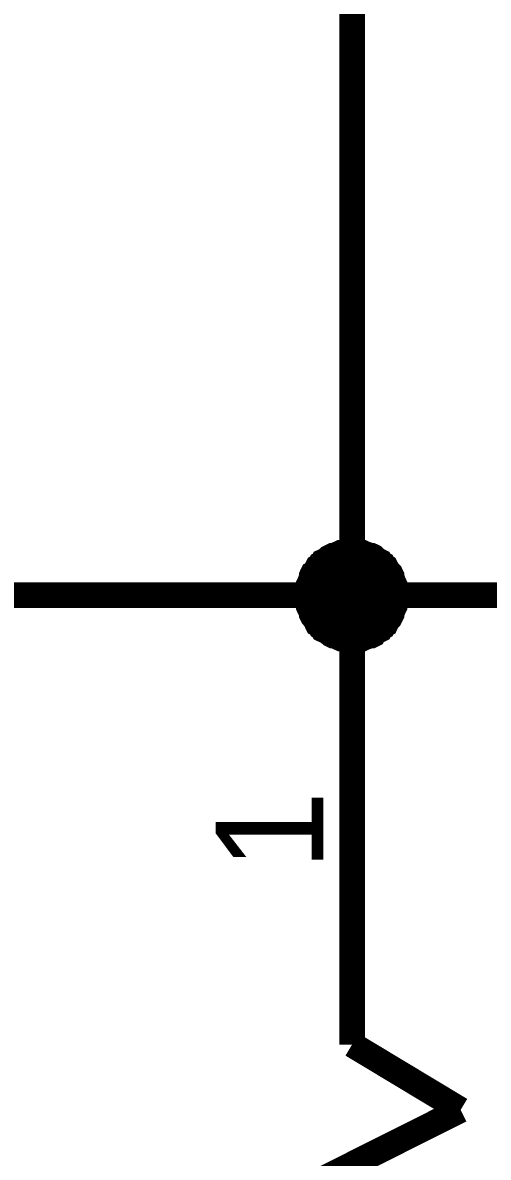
# Model space of a CAD drawing. Header units: millimetres. Extents: x 0 to 800, y 0 to 567.
# Drawn here: x 156.69 to 162.12, y 322.78 to 336.02 of the extents above; entities that cross this region are included whole.
import ezdxf

# ---------------------------------------------------------------- set-up
doc = ezdxf.new("R2010")
doc.units = ezdxf.units.MM
doc.layers.add('Sheet', color=255, linetype='Continuous')

msp = doc.modelspace()

# ---------------------------------------------------------------- linework, layer by layer
at = {"layer": 'Sheet'}
for points, const_width in [([(160.535, 336.25), (160.535, 329.34)], 0.3), ([(160.02, 329.34), (160.02, 329.363), (160.02, 329.396), (160.031, 329.419), (160.031, 329.441), (160.031, 329.463), (160.042, 329.486), (160.054, 329.519), (160.065, 329.542), (160.065, 329.564), (160.076, 329.587), (160.098, 329.598), (160.11, 329.62), (160.121, 329.643), (160.132, 329.665), (160.154, 329.676), (160.166, 329.699), (160.188, 329.71), (160.199, 329.732), (160.222, 329.743), (160.244, 329.755), (160.266, 329.777), (160.289, 329.788), (160.311, 329.799), (160.334, 329.799), (160.356, 329.811), (160.378, 329.822), (160.401, 329.833), (160.434, 329.833), (160.457, 329.833), (160.479, 329.844), (160.513, 329.844), (160.535, 329.844)], 0.3), ([(160.02, 329.34), (160.02, 329.363), (160.02, 329.396), (160.031, 329.419), (160.031, 329.441), (160.031, 329.463), (160.042, 329.486), (160.054, 329.519), (160.065, 329.542), (160.065, 329.564), (160.076, 329.587), (160.098, 329.598), (160.11, 329.62), (160.121, 329.643), (160.132, 329.665), (160.154, 329.676), (160.166, 329.699), (160.188, 329.71), (160.199, 329.732), (160.222, 329.743), (160.244, 329.755), (160.266, 329.777), (160.289, 329.788), (160.311, 329.799), (160.334, 329.799), (160.356, 329.811), (160.378, 329.822), (160.401, 329.833), (160.434, 329.833), (160.457, 329.833), (160.479, 329.844), (160.513, 329.844), (160.535, 329.844)], 0.3), ([(160.02, 329.34), (160.02, 329.363), (160.02, 329.396), (160.031, 329.419), (160.031, 329.441), (160.031, 329.463), (160.042, 329.486), (160.054, 329.519), (160.065, 329.542), (160.076, 329.564), (160.087, 329.587), (160.098, 329.598), (160.11, 329.62), (160.121, 329.643), (160.143, 329.665), (160.154, 329.676), (160.177, 329.699), (160.188, 329.71), (160.21, 329.732), (160.233, 329.743), (160.244, 329.755), (160.266, 329.777), (160.289, 329.788), (160.311, 329.799), (160.334, 329.799), (160.356, 329.811), (160.378, 329.822), (160.412, 329.833), (160.434, 329.833), (160.457, 329.833), (160.479, 329.844), (160.513, 329.844), (160.535, 329.844)], 0.3), ([(160.02, 329.34), (160.02, 329.363), (160.02, 329.396), (160.031, 329.419), (160.031, 329.441), (160.031, 329.463), (160.042, 329.486), (160.054, 329.519), (160.065, 329.542), (160.076, 329.564), (160.087, 329.587), (160.098, 329.598), (160.11, 329.62), (160.121, 329.643), (160.143, 329.665), (160.154, 329.676), (160.177, 329.699), (160.188, 329.71), (160.21, 329.732), (160.233, 329.743), (160.244, 329.755), (160.266, 329.777), (160.289, 329.788), (160.311, 329.799), (160.334, 329.799), (160.356, 329.811), (160.378, 329.822), (160.412, 329.833), (160.434, 329.833), (160.457, 329.833), (160.479, 329.844), (160.513, 329.844), (160.535, 329.844)], 0.3), ([(160.02, 329.34), (160.02, 329.363), (160.02, 329.396), (160.031, 329.419), (160.031, 329.441), (160.031, 329.463), (160.042, 329.486), (160.054, 329.519), (160.065, 329.542), (160.065, 329.564), (160.076, 329.587), (160.098, 329.598), (160.11, 329.62), (160.121, 329.643), (160.132, 329.665), (160.154, 329.676), (160.166, 329.699), (160.188, 329.71), (160.199, 329.732), (160.222, 329.743), (160.244, 329.755), (160.266, 329.777), (160.289, 329.788), (160.311, 329.799), (160.334, 329.799), (160.356, 329.811), (160.378, 329.822), (160.401, 329.833), (160.434, 329.833), (160.457, 329.833), (160.479, 329.844), (160.513, 329.844), (160.535, 329.844)], 0.3), ([(160.02, 329.34), (160.02, 329.363), (160.02, 329.396), (160.031, 329.419), (160.031, 329.441), (160.031, 329.463), (160.042, 329.486), (160.054, 329.519), (160.065, 329.542), (160.065, 329.564), (160.076, 329.587), (160.098, 329.598), (160.11, 329.62), (160.121, 329.643), (160.132, 329.665), (160.154, 329.676), (160.166, 329.699), (160.188, 329.71), (160.199, 329.732), (160.222, 329.743), (160.244, 329.755), (160.266, 329.777), (160.289, 329.788), (160.311, 329.799), (160.334, 329.799), (160.356, 329.811), (160.378, 329.822), (160.401, 329.833), (160.434, 329.833), (160.457, 329.833), (160.479, 329.844), (160.513, 329.844), (160.535, 329.844)], 0.3), ([(160.02, 329.34), (160.02, 329.363), (160.02, 329.396), (160.031, 329.419), (160.031, 329.441), (160.031, 329.463), (160.042, 329.486), (160.054, 329.519), (160.065, 329.542), (160.076, 329.564), (160.087, 329.587), (160.098, 329.598), (160.11, 329.62), (160.121, 329.643), (160.143, 329.665), (160.154, 329.676), (160.177, 329.699), (160.188, 329.71), (160.21, 329.732), (160.233, 329.743), (160.244, 329.755), (160.266, 329.777), (160.289, 329.788), (160.311, 329.799), (160.334, 329.799), (160.356, 329.811), (160.378, 329.822), (160.412, 329.833), (160.434, 329.833), (160.457, 329.833), (160.479, 329.844), (160.513, 329.844), (160.535, 329.844)], 0.3), ([(160.02, 329.34), (160.02, 329.363), (160.02, 329.396), (160.031, 329.419), (160.031, 329.441), (160.031, 329.463), (160.042, 329.486), (160.054, 329.519), (160.065, 329.542), (160.076, 329.564), (160.087, 329.587), (160.098, 329.598), (160.11, 329.62), (160.121, 329.643), (160.143, 329.665), (160.154, 329.676), (160.177, 329.699), (160.188, 329.71), (160.21, 329.732), (160.233, 329.743), (160.244, 329.755), (160.266, 329.777), (160.289, 329.788), (160.311, 329.799), (160.334, 329.799), (160.356, 329.811), (160.378, 329.822), (160.412, 329.833), (160.434, 329.833), (160.457, 329.833), (160.479, 329.844), (160.513, 329.844), (160.535, 329.844)], 0.3), ([(160.535, 329.844), (160.535, 329.844)], 0.3), ([(160.535, 329.844), (160.558, 329.844), (160.591, 329.844), (160.614, 329.833), (160.636, 329.833), (160.658, 329.833), (160.681, 329.822), (160.714, 329.811), (160.737, 329.799), (160.759, 329.799), (160.782, 329.788), (160.793, 329.777), (160.815, 329.755), (160.838, 329.743), (160.86, 329.732), (160.871, 329.71), (160.894, 329.699), (160.905, 329.676), (160.927, 329.665), (160.938, 329.643), (160.95, 329.62), (160.972, 329.598), (160.983, 329.587), (160.994, 329.564), (160.994, 329.542), (161.006, 329.519), (161.017, 329.486), (161.028, 329.463), (161.028, 329.441), (161.028, 329.419), (161.039, 329.396), (161.039, 329.363), (161.039, 329.34)], 0.3), ([(160.535, 329.844), (160.535, 329.844)], 0.3), ([(160.535, 329.844), (160.558, 329.844), (160.591, 329.844), (160.614, 329.833), (160.636, 329.833), (160.658, 329.833), (160.681, 329.822), (160.714, 329.811), (160.737, 329.799), (160.759, 329.799), (160.782, 329.788), (160.793, 329.777), (160.815, 329.755), (160.838, 329.743), (160.86, 329.732), (160.871, 329.71), (160.894, 329.699), (160.905, 329.676), (160.927, 329.665), (160.938, 329.643), (160.95, 329.62), (160.972, 329.598), (160.983, 329.587), (160.994, 329.564), (160.994, 329.542), (161.006, 329.519), (161.017, 329.486), (161.028, 329.463), (161.028, 329.441), (161.028, 329.419), (161.039, 329.396), (161.039, 329.363), (161.039, 329.34)], 0.3), ([(160.535, 329.844), (160.535, 329.844)], 0.3), ([(160.535, 329.844), (160.558, 329.844), (160.591, 329.844), (160.614, 329.833), (160.636, 329.833), (160.658, 329.833), (160.681, 329.822), (160.714, 329.811), (160.737, 329.799), (160.759, 329.799), (160.782, 329.788), (160.793, 329.777), (160.815, 329.755), (160.838, 329.743), (160.86, 329.732), (160.871, 329.71), (160.894, 329.699), (160.905, 329.676), (160.927, 329.665), (160.938, 329.643), (160.95, 329.62), (160.972, 329.598), (160.983, 329.587), (160.994, 329.564), (160.994, 329.542), (161.006, 329.519), (161.017, 329.486), (161.028, 329.463), (161.028, 329.441), (161.028, 329.419), (161.039, 329.396), (161.039, 329.363), (161.039, 329.34)], 0.3), ([(160.535, 329.844), (160.535, 329.844)], 0.3), ([(160.535, 329.844), (160.558, 329.844), (160.591, 329.844), (160.614, 329.833), (160.636, 329.833), (160.658, 329.833), (160.681, 329.822), (160.714, 329.811), (160.737, 329.799), (160.759, 329.799), (160.782, 329.788), (160.793, 329.777), (160.815, 329.755), (160.838, 329.743), (160.86, 329.732), (160.871, 329.71), (160.894, 329.699), (160.905, 329.676), (160.927, 329.665), (160.938, 329.643), (160.95, 329.62), (160.972, 329.598), (160.983, 329.587), (160.994, 329.564), (160.994, 329.542), (161.006, 329.519), (161.017, 329.486), (161.028, 329.463), (161.028, 329.441), (161.028, 329.419), (161.039, 329.396), (161.039, 329.363), (161.039, 329.34)], 0.3), ([(160.535, 329.844), (160.535, 329.844)], 0.3), ([(160.535, 329.844), (160.558, 329.844), (160.591, 329.844), (160.614, 329.833), (160.636, 329.833), (160.658, 329.833), (160.681, 329.822), (160.714, 329.811), (160.737, 329.799), (160.759, 329.799), (160.782, 329.788), (160.793, 329.777), (160.815, 329.755), (160.838, 329.743), (160.86, 329.732), (160.871, 329.71), (160.894, 329.699), (160.905, 329.676), (160.927, 329.665), (160.938, 329.643), (160.95, 329.62), (160.972, 329.598), (160.983, 329.587), (160.994, 329.564), (160.994, 329.542), (161.006, 329.519), (161.017, 329.486), (161.028, 329.463), (161.028, 329.441), (161.028, 329.419), (161.039, 329.396), (161.039, 329.363), (161.039, 329.34)], 0.3), ([(160.535, 329.844), (160.535, 329.844)], 0.3), ([(160.535, 329.844), (160.558, 329.844), (160.591, 329.844), (160.614, 329.833), (160.636, 329.833), (160.658, 329.833), (160.681, 329.822), (160.714, 329.811), (160.737, 329.799), (160.759, 329.799), (160.782, 329.788), (160.793, 329.777), (160.815, 329.755), (160.838, 329.743), (160.86, 329.732), (160.871, 329.71), (160.894, 329.699), (160.905, 329.676), (160.927, 329.665), (160.938, 329.643), (160.95, 329.62), (160.972, 329.598), (160.983, 329.587), (160.994, 329.564), (160.994, 329.542), (161.006, 329.519), (161.017, 329.486), (161.028, 329.463), (161.028, 329.441), (161.028, 329.419), (161.039, 329.396), (161.039, 329.363), (161.039, 329.34)], 0.3), ([(160.535, 329.844), (160.535, 329.844)], 0.3), ([(160.535, 329.844), (160.558, 329.844), (160.591, 329.844), (160.614, 329.833), (160.636, 329.833), (160.658, 329.833), (160.681, 329.822), (160.714, 329.811), (160.737, 329.799), (160.759, 329.799), (160.782, 329.788), (160.793, 329.777), (160.815, 329.755), (160.838, 329.743), (160.86, 329.732), (160.871, 329.71), (160.894, 329.699), (160.905, 329.676), (160.927, 329.665), (160.938, 329.643), (160.95, 329.62), (160.972, 329.598), (160.983, 329.587), (160.994, 329.564), (160.994, 329.542), (161.006, 329.519), (161.017, 329.486), (161.028, 329.463), (161.028, 329.441), (161.028, 329.419), (161.039, 329.396), (161.039, 329.363), (161.039, 329.34)], 0.3), ([(160.535, 329.844), (160.535, 329.844)], 0.3), ([(160.535, 329.844), (160.558, 329.844), (160.591, 329.844), (160.614, 329.833), (160.636, 329.833), (160.658, 329.833), (160.681, 329.822), (160.714, 329.811), (160.737, 329.799), (160.759, 329.799), (160.782, 329.788), (160.793, 329.777), (160.815, 329.755), (160.838, 329.743), (160.86, 329.732), (160.871, 329.71), (160.894, 329.699), (160.905, 329.676), (160.927, 329.665), (160.938, 329.643), (160.95, 329.62), (160.972, 329.598), (160.983, 329.587), (160.994, 329.564), (160.994, 329.542), (161.006, 329.519), (161.017, 329.486), (161.028, 329.463), (161.028, 329.441), (161.028, 329.419), (161.039, 329.396), (161.039, 329.363), (161.039, 329.34)], 0.3), ([(160.02, 329.34), (160.02, 329.363), (160.02, 329.396), (160.031, 329.419), (160.031, 329.441), (160.031, 329.463), (160.042, 329.486), (160.054, 329.519), (160.065, 329.542), (160.065, 329.564), (160.076, 329.587), (160.098, 329.598), (160.11, 329.62), (160.121, 329.643), (160.132, 329.665), (160.154, 329.676), (160.166, 329.699), (160.188, 329.71), (160.199, 329.732), (160.222, 329.743), (160.244, 329.755), (160.266, 329.777), (160.289, 329.788), (160.311, 329.799), (160.334, 329.799), (160.356, 329.811), (160.378, 329.822), (160.401, 329.833), (160.434, 329.833), (160.457, 329.833), (160.479, 329.844), (160.513, 329.844), (160.535, 329.844)], 0.0991), ([(160.02, 329.34), (160.02, 329.363), (160.02, 329.396), (160.031, 329.419), (160.031, 329.441), (160.031, 329.463), (160.042, 329.486), (160.054, 329.519), (160.065, 329.542), (160.065, 329.564), (160.076, 329.587), (160.098, 329.598), (160.11, 329.62), (160.121, 329.643), (160.132, 329.665), (160.154, 329.676), (160.166, 329.699), (160.188, 329.71), (160.199, 329.732), (160.222, 329.743), (160.244, 329.755), (160.266, 329.777), (160.289, 329.788), (160.311, 329.799), (160.334, 329.799), (160.356, 329.811), (160.378, 329.822), (160.401, 329.833), (160.434, 329.833), (160.457, 329.833), (160.479, 329.844), (160.513, 329.844), (160.535, 329.844)], 0.0991), ([(160.02, 329.34), (160.02, 329.363), (160.02, 329.396), (160.031, 329.419), (160.031, 329.441), (160.031, 329.463), (160.042, 329.486), (160.054, 329.519), (160.065, 329.542), (160.076, 329.564), (160.087, 329.587), (160.098, 329.598), (160.11, 329.62), (160.121, 329.643), (160.143, 329.665), (160.154, 329.676), (160.177, 329.699), (160.188, 329.71), (160.21, 329.732), (160.233, 329.743), (160.244, 329.755), (160.266, 329.777), (160.289, 329.788), (160.311, 329.799), (160.334, 329.799), (160.356, 329.811), (160.378, 329.822), (160.412, 329.833), (160.434, 329.833), (160.457, 329.833), (160.479, 329.844), (160.513, 329.844), (160.535, 329.844)], 0.0991), ([(160.02, 329.34), (160.02, 329.363), (160.02, 329.396), (160.031, 329.419), (160.031, 329.441), (160.031, 329.463), (160.042, 329.486), (160.054, 329.519), (160.065, 329.542), (160.076, 329.564), (160.087, 329.587), (160.098, 329.598), (160.11, 329.62), (160.121, 329.643), (160.143, 329.665), (160.154, 329.676), (160.177, 329.699), (160.188, 329.71), (160.21, 329.732), (160.233, 329.743), (160.244, 329.755), (160.266, 329.777), (160.289, 329.788), (160.311, 329.799), (160.334, 329.799), (160.356, 329.811), (160.378, 329.822), (160.412, 329.833), (160.434, 329.833), (160.457, 329.833), (160.479, 329.844), (160.513, 329.844), (160.535, 329.844)], 0.0991), ([(160.02, 329.34), (160.02, 329.363), (160.02, 329.396), (160.031, 329.419), (160.031, 329.441), (160.031, 329.463), (160.042, 329.486), (160.054, 329.519), (160.065, 329.542), (160.065, 329.564), (160.076, 329.587), (160.098, 329.598), (160.11, 329.62), (160.121, 329.643), (160.132, 329.665), (160.154, 329.676), (160.166, 329.699), (160.188, 329.71), (160.199, 329.732), (160.222, 329.743), (160.244, 329.755), (160.266, 329.777), (160.289, 329.788), (160.311, 329.799), (160.334, 329.799), (160.356, 329.811), (160.378, 329.822), (160.401, 329.833), (160.434, 329.833), (160.457, 329.833), (160.479, 329.844), (160.513, 329.844), (160.535, 329.844)], 0.0991), ([(160.02, 329.34), (160.02, 329.363), (160.02, 329.396), (160.031, 329.419), (160.031, 329.441), (160.031, 329.463), (160.042, 329.486), (160.054, 329.519), (160.065, 329.542), (160.065, 329.564), (160.076, 329.587), (160.098, 329.598), (160.11, 329.62), (160.121, 329.643), (160.132, 329.665), (160.154, 329.676), (160.166, 329.699), (160.188, 329.71), (160.199, 329.732), (160.222, 329.743), (160.244, 329.755), (160.266, 329.777), (160.289, 329.788), (160.311, 329.799), (160.334, 329.799), (160.356, 329.811), (160.378, 329.822), (160.401, 329.833), (160.434, 329.833), (160.457, 329.833), (160.479, 329.844), (160.513, 329.844), (160.535, 329.844)], 0.0991), ([(160.02, 329.34), (160.02, 329.363), (160.02, 329.396), (160.031, 329.419), (160.031, 329.441), (160.031, 329.463), (160.042, 329.486), (160.054, 329.519), (160.065, 329.542), (160.076, 329.564), (160.087, 329.587), (160.098, 329.598), (160.11, 329.62), (160.121, 329.643), (160.143, 329.665), (160.154, 329.676), (160.177, 329.699), (160.188, 329.71), (160.21, 329.732), (160.233, 329.743), (160.244, 329.755), (160.266, 329.777), (160.289, 329.788), (160.311, 329.799), (160.334, 329.799), (160.356, 329.811), (160.378, 329.822), (160.412, 329.833), (160.434, 329.833), (160.457, 329.833), (160.479, 329.844), (160.513, 329.844), (160.535, 329.844)], 0.0991), ([(160.02, 329.34), (160.02, 329.363), (160.02, 329.396), (160.031, 329.419), (160.031, 329.441), (160.031, 329.463), (160.042, 329.486), (160.054, 329.519), (160.065, 329.542), (160.076, 329.564), (160.087, 329.587), (160.098, 329.598), (160.11, 329.62), (160.121, 329.643), (160.143, 329.665), (160.154, 329.676), (160.177, 329.699), (160.188, 329.71), (160.21, 329.732), (160.233, 329.743), (160.244, 329.755), (160.266, 329.777), (160.289, 329.788), (160.311, 329.799), (160.334, 329.799), (160.356, 329.811), (160.378, 329.822), (160.412, 329.833), (160.434, 329.833), (160.457, 329.833), (160.479, 329.844), (160.513, 329.844), (160.535, 329.844)], 0.0991), ([(160.535, 329.844), (160.535, 329.844)], 0.0991), ([(160.535, 329.844), (160.558, 329.844), (160.591, 329.844), (160.614, 329.833), (160.636, 329.833), (160.658, 329.833), (160.681, 329.822), (160.714, 329.811), (160.737, 329.799), (160.759, 329.799), (160.782, 329.788), (160.793, 329.777), (160.815, 329.755), (160.838, 329.743), (160.86, 329.732), (160.871, 329.71), (160.894, 329.699), (160.905, 329.676), (160.927, 329.665), (160.938, 329.643), (160.95, 329.62), (160.972, 329.598), (160.983, 329.587), (160.994, 329.564), (160.994, 329.542), (161.006, 329.519), (161.017, 329.486), (161.028, 329.463), (161.028, 329.441), (161.028, 329.419), (161.039, 329.396), (161.039, 329.363), (161.039, 329.34)], 0.0991), ([(160.535, 329.844), (160.535, 329.844)], 0.0991), ([(160.535, 329.844), (160.558, 329.844), (160.591, 329.844), (160.614, 329.833), (160.636, 329.833), (160.658, 329.833), (160.681, 329.822), (160.714, 329.811), (160.737, 329.799), (160.759, 329.799), (160.782, 329.788), (160.793, 329.777), (160.815, 329.755), (160.838, 329.743), (160.86, 329.732), (160.871, 329.71), (160.894, 329.699), (160.905, 329.676), (160.927, 329.665), (160.938, 329.643), (160.95, 329.62), (160.972, 329.598), (160.983, 329.587), (160.994, 329.564), (160.994, 329.542), (161.006, 329.519), (161.017, 329.486), (161.028, 329.463), (161.028, 329.441), (161.028, 329.419), (161.039, 329.396), (161.039, 329.363), (161.039, 329.34)], 0.0991), ([(160.535, 329.844), (160.535, 329.844)], 0.0991), ([(160.535, 329.844), (160.558, 329.844), (160.591, 329.844), (160.614, 329.833), (160.636, 329.833), (160.658, 329.833), (160.681, 329.822), (160.714, 329.811), (160.737, 329.799), (160.759, 329.799), (160.782, 329.788), (160.793, 329.777), (160.815, 329.755), (160.838, 329.743), (160.86, 329.732), (160.871, 329.71), (160.894, 329.699), (160.905, 329.676), (160.927, 329.665), (160.938, 329.643), (160.95, 329.62), (160.972, 329.598), (160.983, 329.587), (160.994, 329.564), (160.994, 329.542), (161.006, 329.519), (161.017, 329.486), (161.028, 329.463), (161.028, 329.441), (161.028, 329.419), (161.039, 329.396), (161.039, 329.363), (161.039, 329.34)], 0.0991), ([(160.535, 329.844), (160.535, 329.844)], 0.0991), ([(160.535, 329.844), (160.558, 329.844), (160.591, 329.844), (160.614, 329.833), (160.636, 329.833), (160.658, 329.833), (160.681, 329.822), (160.714, 329.811), (160.737, 329.799), (160.759, 329.799), (160.782, 329.788), (160.793, 329.777), (160.815, 329.755), (160.838, 329.743), (160.86, 329.732), (160.871, 329.71), (160.894, 329.699), (160.905, 329.676), (160.927, 329.665), (160.938, 329.643), (160.95, 329.62), (160.972, 329.598), (160.983, 329.587), (160.994, 329.564), (160.994, 329.542), (161.006, 329.519), (161.017, 329.486), (161.028, 329.463), (161.028, 329.441), (161.028, 329.419), (161.039, 329.396), (161.039, 329.363), (161.039, 329.34)], 0.0991), ([(160.535, 329.844), (160.535, 329.844)], 0.0991), ([(160.535, 329.844), (160.558, 329.844), (160.591, 329.844), (160.614, 329.833), (160.636, 329.833), (160.658, 329.833), (160.681, 329.822), (160.714, 329.811), (160.737, 329.799), (160.759, 329.799), (160.782, 329.788), (160.793, 329.777), (160.815, 329.755), (160.838, 329.743), (160.86, 329.732), (160.871, 329.71), (160.894, 329.699), (160.905, 329.676), (160.927, 329.665), (160.938, 329.643), (160.95, 329.62), (160.972, 329.598), (160.983, 329.587), (160.994, 329.564), (160.994, 329.542), (161.006, 329.519), (161.017, 329.486), (161.028, 329.463), (161.028, 329.441), (161.028, 329.419), (161.039, 329.396), (161.039, 329.363), (161.039, 329.34)], 0.0991), ([(160.535, 329.844), (160.535, 329.844)], 0.0991), ([(160.535, 329.844), (160.558, 329.844), (160.591, 329.844), (160.614, 329.833), (160.636, 329.833), (160.658, 329.833), (160.681, 329.822), (160.714, 329.811), (160.737, 329.799), (160.759, 329.799), (160.782, 329.788), (160.793, 329.777), (160.815, 329.755), (160.838, 329.743), (160.86, 329.732), (160.871, 329.71), (160.894, 329.699), (160.905, 329.676), (160.927, 329.665), (160.938, 329.643), (160.95, 329.62), (160.972, 329.598), (160.983, 329.587), (160.994, 329.564), (160.994, 329.542), (161.006, 329.519), (161.017, 329.486), (161.028, 329.463), (161.028, 329.441), (161.028, 329.419), (161.039, 329.396), (161.039, 329.363), (161.039, 329.34)], 0.0991), ([(160.535, 329.844), (160.535, 329.844)], 0.0991), ([(160.535, 329.844), (160.558, 329.844), (160.591, 329.844), (160.614, 329.833), (160.636, 329.833), (160.658, 329.833), (160.681, 329.822), (160.714, 329.811), (160.737, 329.799), (160.759, 329.799), (160.782, 329.788), (160.793, 329.777), (160.815, 329.755), (160.838, 329.743), (160.86, 329.732), (160.871, 329.71), (160.894, 329.699), (160.905, 329.676), (160.927, 329.665), (160.938, 329.643), (160.95, 329.62), (160.972, 329.598), (160.983, 329.587), (160.994, 329.564), (160.994, 329.542), (161.006, 329.519), (161.017, 329.486), (161.028, 329.463), (161.028, 329.441), (161.028, 329.419), (161.039, 329.396), (161.039, 329.363), (161.039, 329.34)], 0.0991), ([(160.535, 329.844), (160.535, 329.844)], 0.0991), ([(160.535, 329.844), (160.558, 329.844), (160.591, 329.844), (160.614, 329.833), (160.636, 329.833), (160.658, 329.833), (160.681, 329.822), (160.714, 329.811), (160.737, 329.799), (160.759, 329.799), (160.782, 329.788), (160.793, 329.777), (160.815, 329.755), (160.838, 329.743), (160.86, 329.732), (160.871, 329.71), (160.894, 329.699), (160.905, 329.676), (160.927, 329.665), (160.938, 329.643), (160.95, 329.62), (160.972, 329.598), (160.983, 329.587), (160.994, 329.564), (160.994, 329.542), (161.006, 329.519), (161.017, 329.486), (161.028, 329.463), (161.028, 329.441), (161.028, 329.419), (161.039, 329.396), (161.039, 329.363), (161.039, 329.34)], 0.0991), ([(155.876, 329.34), (160.535, 329.34), (160.535, 329.34), (168.229, 329.34), (168.229, 329.497)], 0.3), ([(160.535, 328.825), (160.513, 328.825), (160.479, 328.825), (160.457, 328.836), (160.434, 328.836), (160.401, 328.836), (160.378, 328.847), (160.356, 328.859), (160.334, 328.87), (160.311, 328.87), (160.289, 328.881), (160.266, 328.903), (160.244, 328.915), (160.222, 328.926), (160.199, 328.937), (160.188, 328.959), (160.166, 328.971), (160.154, 328.993), (160.132, 329.004), (160.121, 329.027), (160.11, 329.049), (160.098, 329.071), (160.076, 329.094), (160.065, 329.116), (160.065, 329.139), (160.054, 329.161), (160.042, 329.183), (160.031, 329.206), (160.031, 329.239), (160.031, 329.262), (160.02, 329.284), (160.02, 329.318), (160.02, 329.34)], 0.3), ([(160.02, 329.34), (160.02, 329.34)], 0.3), ([(160.535, 328.825), (160.513, 328.825), (160.479, 328.825), (160.457, 328.836), (160.434, 328.836), (160.401, 328.836), (160.378, 328.847), (160.356, 328.859), (160.334, 328.87), (160.311, 328.87), (160.289, 328.881), (160.266, 328.903), (160.244, 328.915), (160.222, 328.926), (160.199, 328.937), (160.188, 328.959), (160.166, 328.971), (160.154, 328.993), (160.132, 329.004), (160.121, 329.027), (160.11, 329.049), (160.098, 329.071), (160.076, 329.094), (160.065, 329.116), (160.065, 329.139), (160.054, 329.161), (160.042, 329.183), (160.031, 329.206), (160.031, 329.239), (160.031, 329.262), (160.02, 329.284), (160.02, 329.318), (160.02, 329.34)], 0.3), ([(160.02, 329.34), (160.02, 329.34)], 0.3), ([(160.535, 328.825), (160.513, 328.825), (160.479, 328.825), (160.457, 328.836), (160.434, 328.836), (160.412, 328.836), (160.378, 328.847), (160.356, 328.859), (160.334, 328.87), (160.311, 328.87), (160.289, 328.881), (160.266, 328.903), (160.244, 328.915), (160.233, 328.926), (160.21, 328.937), (160.188, 328.959), (160.177, 328.971), (160.154, 328.993), (160.143, 329.004), (160.121, 329.027), (160.11, 329.049), (160.098, 329.071), (160.087, 329.094), (160.076, 329.116), (160.065, 329.139), (160.054, 329.161), (160.042, 329.183), (160.031, 329.206), (160.031, 329.239), (160.031, 329.262), (160.02, 329.284), (160.02, 329.318), (160.02, 329.34)], 0.3), ([(160.02, 329.34), (160.02, 329.34)], 0.3), ([(160.535, 328.825), (160.513, 328.825), (160.479, 328.825), (160.457, 328.836), (160.434, 328.836), (160.412, 328.836), (160.378, 328.847), (160.356, 328.859), (160.334, 328.87), (160.311, 328.87), (160.289, 328.881), (160.266, 328.903), (160.244, 328.915), (160.233, 328.926), (160.21, 328.937), (160.188, 328.959), (160.177, 328.971), (160.154, 328.993), (160.143, 329.004), (160.121, 329.027), (160.11, 329.049), (160.098, 329.071), (160.087, 329.094), (160.076, 329.116), (160.065, 329.139), (160.054, 329.161), (160.042, 329.183), (160.031, 329.206), (160.031, 329.239), (160.031, 329.262), (160.02, 329.284), (160.02, 329.318), (160.02, 329.34)], 0.3), ([(160.02, 329.34), (160.02, 329.34)], 0.3), ([(160.535, 328.825), (160.513, 328.825), (160.479, 328.825), (160.457, 328.836), (160.434, 328.836), (160.401, 328.836), (160.378, 328.847), (160.356, 328.859), (160.334, 328.87), (160.311, 328.87), (160.289, 328.881), (160.266, 328.903), (160.244, 328.915), (160.222, 328.926), (160.199, 328.937), (160.188, 328.959), (160.166, 328.971), (160.154, 328.993), (160.132, 329.004), (160.121, 329.027), (160.11, 329.049), (160.098, 329.071), (160.076, 329.094), (160.065, 329.116), (160.065, 329.139), (160.054, 329.161), (160.042, 329.183), (160.031, 329.206), (160.031, 329.239), (160.031, 329.262), (160.02, 329.284), (160.02, 329.318), (160.02, 329.34)], 0.3), ([(160.02, 329.34), (160.02, 329.34)], 0.3), ([(160.535, 328.825), (160.513, 328.825), (160.479, 328.825), (160.457, 328.836), (160.434, 328.836), (160.401, 328.836), (160.378, 328.847), (160.356, 328.859), (160.334, 328.87), (160.311, 328.87), (160.289, 328.881), (160.266, 328.903), (160.244, 328.915), (160.222, 328.926), (160.199, 328.937), (160.188, 328.959), (160.166, 328.971), (160.154, 328.993), (160.132, 329.004), (160.121, 329.027), (160.11, 329.049), (160.098, 329.071), (160.076, 329.094), (160.065, 329.116), (160.065, 329.139), (160.054, 329.161), (160.042, 329.183), (160.031, 329.206), (160.031, 329.239), (160.031, 329.262), (160.02, 329.284), (160.02, 329.318), (160.02, 329.34)], 0.3), ([(160.02, 329.34), (160.02, 329.34)], 0.3), ([(160.535, 328.825), (160.513, 328.825), (160.479, 328.825), (160.457, 328.836), (160.434, 328.836), (160.412, 328.836), (160.378, 328.847), (160.356, 328.859), (160.334, 328.87), (160.311, 328.87), (160.289, 328.881), (160.266, 328.903), (160.244, 328.915), (160.233, 328.926), (160.21, 328.937), (160.188, 328.959), (160.177, 328.971), (160.154, 328.993), (160.143, 329.004), (160.121, 329.027), (160.11, 329.049), (160.098, 329.071), (160.087, 329.094), (160.076, 329.116), (160.065, 329.139), (160.054, 329.161), (160.042, 329.183), (160.031, 329.206), (160.031, 329.239), (160.031, 329.262), (160.02, 329.284), (160.02, 329.318), (160.02, 329.34)], 0.3), ([(160.02, 329.34), (160.02, 329.34)], 0.3), ([(160.535, 328.825), (160.513, 328.825), (160.479, 328.825), (160.457, 328.836), (160.434, 328.836), (160.412, 328.836), (160.378, 328.847), (160.356, 328.859), (160.334, 328.87), (160.311, 328.87), (160.289, 328.881), (160.266, 328.903), (160.244, 328.915), (160.233, 328.926), (160.21, 328.937), (160.188, 328.959), (160.177, 328.971), (160.154, 328.993), (160.143, 329.004), (160.121, 329.027), (160.11, 329.049), (160.098, 329.071), (160.087, 329.094), (160.076, 329.116), (160.065, 329.139), (160.054, 329.161), (160.042, 329.183), (160.031, 329.206), (160.031, 329.239), (160.031, 329.262), (160.02, 329.284), (160.02, 329.318), (160.02, 329.34)], 0.3), ([(160.02, 329.34), (160.02, 329.34)], 0.3), ([(161.039, 329.34), (161.039, 329.318), (161.039, 329.284), (161.028, 329.262), (161.028, 329.239), (161.028, 329.206), (161.017, 329.183), (161.006, 329.161), (160.994, 329.139), (160.994, 329.116), (160.983, 329.094), (160.972, 329.071), (160.95, 329.049), (160.938, 329.027), (160.927, 329.004), (160.905, 328.993), (160.894, 328.971), (160.871, 328.959), (160.86, 328.937), (160.838, 328.926), (160.815, 328.915), (160.793, 328.903), (160.782, 328.881), (160.759, 328.87), (160.737, 328.87), (160.714, 328.859), (160.681, 328.847), (160.658, 328.836), (160.636, 328.836), (160.614, 328.836), (160.591, 328.825), (160.558, 328.825), (160.535, 328.825)], 0.3), ([(161.039, 329.34), (161.039, 329.318), (161.039, 329.284), (161.028, 329.262), (161.028, 329.239), (161.028, 329.206), (161.017, 329.183), (161.006, 329.161), (160.994, 329.139), (160.994, 329.116), (160.983, 329.094), (160.972, 329.071), (160.95, 329.049), (160.938, 329.027), (160.927, 329.004), (160.905, 328.993), (160.894, 328.971), (160.871, 328.959), (160.86, 328.937), (160.838, 328.926), (160.815, 328.915), (160.793, 328.903), (160.782, 328.881), (160.759, 328.87), (160.737, 328.87), (160.714, 328.859), (160.681, 328.847), (160.658, 328.836), (160.636, 328.836), (160.614, 328.836), (160.591, 328.825), (160.558, 328.825), (160.535, 328.825)], 0.3), ([(161.039, 329.34), (161.039, 329.318), (161.039, 329.284), (161.028, 329.262), (161.028, 329.239), (161.028, 329.206), (161.017, 329.183), (161.006, 329.161), (160.994, 329.139), (160.994, 329.116), (160.983, 329.094), (160.972, 329.071), (160.95, 329.049), (160.938, 329.027), (160.927, 329.004), (160.905, 328.993), (160.894, 328.971), (160.871, 328.959), (160.86, 328.937), (160.838, 328.926), (160.815, 328.915), (160.793, 328.903), (160.782, 328.881), (160.759, 328.87), (160.737, 328.87), (160.714, 328.859), (160.681, 328.847), (160.658, 328.836), (160.636, 328.836), (160.614, 328.836), (160.591, 328.825), (160.558, 328.825), (160.535, 328.825)], 0.3), ([(160.535, 329.172), (160.535, 329.34)], 0.3), ([(161.039, 329.34), (161.039, 329.318), (161.039, 329.284), (161.028, 329.262), (161.028, 329.239), (161.028, 329.206), (161.017, 329.183), (161.006, 329.161), (160.994, 329.139), (160.994, 329.116), (160.983, 329.094), (160.972, 329.071), (160.95, 329.049), (160.938, 329.027), (160.927, 329.004), (160.905, 328.993), (160.894, 328.971), (160.871, 328.959), (160.86, 328.937), (160.838, 328.926), (160.815, 328.915), (160.793, 328.903), (160.782, 328.881), (160.759, 328.87), (160.737, 328.87), (160.714, 328.859), (160.681, 328.847), (160.658, 328.836), (160.636, 328.836), (160.614, 328.836), (160.591, 328.825), (160.558, 328.825), (160.535, 328.825)], 0.3), ([(161.039, 329.34), (161.039, 329.318), (161.039, 329.284), (161.028, 329.262), (161.028, 329.239), (161.028, 329.206), (161.017, 329.183), (161.006, 329.161), (160.994, 329.139), (160.994, 329.116), (160.983, 329.094), (160.972, 329.071), (160.95, 329.049), (160.938, 329.027), (160.927, 329.004), (160.905, 328.993), (160.894, 328.971), (160.871, 328.959), (160.86, 328.937), (160.838, 328.926), (160.815, 328.915), (160.793, 328.903), (160.782, 328.881), (160.759, 328.87), (160.737, 328.87), (160.714, 328.859), (160.681, 328.847), (160.658, 328.836), (160.636, 328.836), (160.614, 328.836), (160.591, 328.825), (160.558, 328.825), (160.535, 328.825)], 0.3), ([(161.039, 329.34), (161.039, 329.318), (161.039, 329.284), (161.028, 329.262), (161.028, 329.239), (161.028, 329.206), (161.017, 329.183), (161.006, 329.161), (160.994, 329.139), (160.994, 329.116), (160.983, 329.094), (160.972, 329.071), (160.95, 329.049), (160.938, 329.027), (160.927, 329.004), (160.905, 328.993), (160.894, 328.971), (160.871, 328.959), (160.86, 328.937), (160.838, 328.926), (160.815, 328.915), (160.793, 328.903), (160.782, 328.881), (160.759, 328.87), (160.737, 328.87), (160.714, 328.859), (160.681, 328.847), (160.658, 328.836), (160.636, 328.836), (160.614, 328.836), (160.591, 328.825), (160.558, 328.825), (160.535, 328.825)], 0.3), ([(161.039, 329.34), (161.039, 329.318), (161.039, 329.284), (161.028, 329.262), (161.028, 329.239), (161.028, 329.206), (161.017, 329.183), (161.006, 329.161), (160.994, 329.139), (160.994, 329.116), (160.983, 329.094), (160.972, 329.071), (160.95, 329.049), (160.938, 329.027), (160.927, 329.004), (160.905, 328.993), (160.894, 328.971), (160.871, 328.959), (160.86, 328.937), (160.838, 328.926), (160.815, 328.915), (160.793, 328.903), (160.782, 328.881), (160.759, 328.87), (160.737, 328.87), (160.714, 328.859), (160.681, 328.847), (160.658, 328.836), (160.636, 328.836), (160.614, 328.836), (160.591, 328.825), (160.558, 328.825), (160.535, 328.825)], 0.3), ([(161.039, 329.34), (161.039, 329.318), (161.039, 329.284), (161.028, 329.262), (161.028, 329.239), (161.028, 329.206), (161.017, 329.183), (161.006, 329.161), (160.994, 329.139), (160.994, 329.116), (160.983, 329.094), (160.972, 329.071), (160.95, 329.049), (160.938, 329.027), (160.927, 329.004), (160.905, 328.993), (160.894, 328.971), (160.871, 328.959), (160.86, 328.937), (160.838, 328.926), (160.815, 328.915), (160.793, 328.903), (160.782, 328.881), (160.759, 328.87), (160.737, 328.87), (160.714, 328.859), (160.681, 328.847), (160.658, 328.836), (160.636, 328.836), (160.614, 328.836), (160.591, 328.825), (160.558, 328.825), (160.535, 328.825)], 0.3), ([(161.039, 329.34), (161.039, 329.34), (161.039, 329.34), (161.039, 329.34), (161.039, 329.34), (161.039, 329.34), (161.039, 329.34), (161.039, 329.34), (161.039, 329.34), (161.039, 329.34), (161.039, 329.34), (161.039, 329.34), (161.039, 329.34), (161.039, 329.34), (161.039, 329.34), (161.039, 329.34), (161.039, 329.34), (161.039, 329.34), (161.039, 329.34), (161.039, 329.34), (161.039, 329.34), (161.039, 329.34), (161.039, 329.34), (161.039, 329.34), (161.039, 329.34), (161.039, 329.34), (161.039, 329.34), (161.039, 329.34), (161.039, 329.34), (161.039, 329.34), (161.039, 329.34), (161.039, 329.34), (161.039, 329.34)], 0.3), ([(161.039, 329.34), (161.039, 329.34)], 0.3), ([(161.039, 329.34), (161.039, 329.34), (161.039, 329.34), (161.039, 329.34), (161.039, 329.34), (161.039, 329.34), (161.039, 329.34), (161.039, 329.34), (161.039, 329.34), (161.039, 329.34), (161.039, 329.34), (161.039, 329.34), (161.039, 329.34), (161.039, 329.34), (161.039, 329.34), (161.039, 329.34), (161.039, 329.34), (161.039, 329.34), (161.039, 329.34), (161.039, 329.34), (161.039, 329.34), (161.039, 329.34), (161.039, 329.34), (161.039, 329.34), (161.039, 329.34), (161.039, 329.34), (161.039, 329.34), (161.039, 329.34), (161.039, 329.34), (161.039, 329.34), (161.039, 329.34), (161.039, 329.34), (161.039, 329.34)], 0.3), ([(161.039, 329.34), (161.039, 329.34)], 0.3), ([(161.039, 329.34), (161.039, 329.34), (161.039, 329.34), (161.039, 329.34), (161.039, 329.34), (161.039, 329.34), (161.039, 329.34), (161.039, 329.34), (161.039, 329.34), (161.039, 329.34), (161.039, 329.34), (161.039, 329.34), (161.039, 329.34), (161.039, 329.34), (161.039, 329.34), (161.039, 329.34), (161.039, 329.34), (161.039, 329.34), (161.039, 329.34), (161.039, 329.34), (161.039, 329.34), (161.039, 329.34), (161.039, 329.34), (161.039, 329.34), (161.039, 329.34), (161.039, 329.34), (161.039, 329.34), (161.039, 329.34), (161.039, 329.34), (161.039, 329.34), (161.039, 329.34), (161.039, 329.34), (161.039, 329.34)], 0.3), ([(161.039, 329.34), (161.039, 329.34)], 0.3), ([(161.039, 329.34), (161.039, 329.34), (161.039, 329.34), (161.039, 329.34), (161.039, 329.34), (161.039, 329.34), (161.039, 329.34), (161.039, 329.34), (161.039, 329.34), (161.039, 329.34), (161.039, 329.34), (161.039, 329.34), (161.039, 329.34), (161.039, 329.34), (161.039, 329.34), (161.039, 329.34), (161.039, 329.34), (161.039, 329.34), (161.039, 329.34), (161.039, 329.34), (161.039, 329.34), (161.039, 329.34), (161.039, 329.34), (161.039, 329.34), (161.039, 329.34), (161.039, 329.34), (161.039, 329.34), (161.039, 329.34), (161.039, 329.34), (161.039, 329.34), (161.039, 329.34), (161.039, 329.34), (161.039, 329.34)], 0.3), ([(161.039, 329.34), (161.039, 329.34)], 0.3), ([(161.039, 329.34), (161.039, 329.34), (161.039, 329.34), (161.039, 329.34), (161.039, 329.34), (161.039, 329.34), (161.039, 329.34), (161.039, 329.34), (161.039, 329.34), (161.039, 329.34), (161.039, 329.34), (161.039, 329.34), (161.039, 329.34), (161.039, 329.34), (161.039, 329.34), (161.039, 329.34), (161.039, 329.34), (161.039, 329.34), (161.039, 329.34), (161.039, 329.34), (161.039, 329.34), (161.039, 329.34), (161.039, 329.34), (161.039, 329.34), (161.039, 329.34), (161.039, 329.34), (161.039, 329.34), (161.039, 329.34), (161.039, 329.34), (161.039, 329.34), (161.039, 329.34), (161.039, 329.34), (161.039, 329.34)], 0.3), ([(161.039, 329.34), (161.039, 329.34)], 0.3), ([(161.039, 329.34), (161.039, 329.34), (161.039, 329.34), (161.039, 329.34), (161.039, 329.34), (161.039, 329.34), (161.039, 329.34), (161.039, 329.34), (161.039, 329.34), (161.039, 329.34), (161.039, 329.34), (161.039, 329.34), (161.039, 329.34), (161.039, 329.34), (161.039, 329.34), (161.039, 329.34), (161.039, 329.34), (161.039, 329.34), (161.039, 329.34), (161.039, 329.34), (161.039, 329.34), (161.039, 329.34), (161.039, 329.34), (161.039, 329.34), (161.039, 329.34), (161.039, 329.34), (161.039, 329.34), (161.039, 329.34), (161.039, 329.34), (161.039, 329.34), (161.039, 329.34), (161.039, 329.34), (161.039, 329.34)], 0.3), ([(161.039, 329.34), (161.039, 329.34)], 0.3), ([(161.039, 329.34), (161.039, 329.34), (161.039, 329.34), (161.039, 329.34), (161.039, 329.34), (161.039, 329.34), (161.039, 329.34), (161.039, 329.34), (161.039, 329.34), (161.039, 329.34), (161.039, 329.34), (161.039, 329.34), (161.039, 329.34), (161.039, 329.34), (161.039, 329.34), (161.039, 329.34), (161.039, 329.34), (161.039, 329.34), (161.039, 329.34), (161.039, 329.34), (161.039, 329.34), (161.039, 329.34), (161.039, 329.34), (161.039, 329.34), (161.039, 329.34), (161.039, 329.34), (161.039, 329.34), (161.039, 329.34), (161.039, 329.34), (161.039, 329.34), (161.039, 329.34), (161.039, 329.34), (161.039, 329.34)], 0.3), ([(161.039, 329.34), (161.039, 329.34)], 0.3), ([(161.039, 329.34), (161.039, 329.34), (161.039, 329.34), (161.039, 329.34), (161.039, 329.34), (161.039, 329.34), (161.039, 329.34), (161.039, 329.34), (161.039, 329.34), (161.039, 329.34), (161.039, 329.34), (161.039, 329.34), (161.039, 329.34), (161.039, 329.34), (161.039, 329.34), (161.039, 329.34), (161.039, 329.34), (161.039, 329.34), (161.039, 329.34), (161.039, 329.34), (161.039, 329.34), (161.039, 329.34), (161.039, 329.34), (161.039, 329.34), (161.039, 329.34), (161.039, 329.34), (161.039, 329.34), (161.039, 329.34), (161.039, 329.34), (161.039, 329.34), (161.039, 329.34), (161.039, 329.34), (161.039, 329.34)], 0.3), ([(161.039, 329.34), (161.039, 329.34)], 0.3), ([(160.535, 328.825), (160.513, 328.825), (160.479, 328.825), (160.457, 328.836), (160.434, 328.836), (160.401, 328.836), (160.378, 328.847), (160.356, 328.859), (160.334, 328.87), (160.311, 328.87), (160.289, 328.881), (160.266, 328.903), (160.244, 328.915), (160.222, 328.926), (160.199, 328.937), (160.188, 328.959), (160.166, 328.971), (160.154, 328.993), (160.132, 329.004), (160.121, 329.027), (160.11, 329.049), (160.098, 329.071), (160.076, 329.094), (160.065, 329.116), (160.065, 329.139), (160.054, 329.161), (160.042, 329.183), (160.031, 329.206), (160.031, 329.239), (160.031, 329.262), (160.02, 329.284), (160.02, 329.318), (160.02, 329.34)], 0.0991), ([(160.02, 329.34), (160.02, 329.34)], 0.0991), ([(160.535, 328.825), (160.513, 328.825), (160.479, 328.825), (160.457, 328.836), (160.434, 328.836), (160.401, 328.836), (160.378, 328.847), (160.356, 328.859), (160.334, 328.87), (160.311, 328.87), (160.289, 328.881), (160.266, 328.903), (160.244, 328.915), (160.222, 328.926), (160.199, 328.937), (160.188, 328.959), (160.166, 328.971), (160.154, 328.993), (160.132, 329.004), (160.121, 329.027), (160.11, 329.049), (160.098, 329.071), (160.076, 329.094), (160.065, 329.116), (160.065, 329.139), (160.054, 329.161), (160.042, 329.183), (160.031, 329.206), (160.031, 329.239), (160.031, 329.262), (160.02, 329.284), (160.02, 329.318), (160.02, 329.34)], 0.0991), ([(160.02, 329.34), (160.02, 329.34)], 0.0991), ([(160.535, 328.825), (160.513, 328.825), (160.479, 328.825), (160.457, 328.836), (160.434, 328.836), (160.412, 328.836), (160.378, 328.847), (160.356, 328.859), (160.334, 328.87), (160.311, 328.87), (160.289, 328.881), (160.266, 328.903), (160.244, 328.915), (160.233, 328.926), (160.21, 328.937), (160.188, 328.959), (160.177, 328.971), (160.154, 328.993), (160.143, 329.004), (160.121, 329.027), (160.11, 329.049), (160.098, 329.071), (160.087, 329.094), (160.076, 329.116), (160.065, 329.139), (160.054, 329.161), (160.042, 329.183), (160.031, 329.206), (160.031, 329.239), (160.031, 329.262), (160.02, 329.284), (160.02, 329.318), (160.02, 329.34)], 0.0991), ([(160.02, 329.34), (160.02, 329.34)], 0.0991), ([(160.535, 328.825), (160.513, 328.825), (160.479, 328.825), (160.457, 328.836), (160.434, 328.836), (160.412, 328.836), (160.378, 328.847), (160.356, 328.859), (160.334, 328.87), (160.311, 328.87), (160.289, 328.881), (160.266, 328.903), (160.244, 328.915), (160.233, 328.926), (160.21, 328.937), (160.188, 328.959), (160.177, 328.971), (160.154, 328.993), (160.143, 329.004), (160.121, 329.027), (160.11, 329.049), (160.098, 329.071), (160.087, 329.094), (160.076, 329.116), (160.065, 329.139), (160.054, 329.161), (160.042, 329.183), (160.031, 329.206), (160.031, 329.239), (160.031, 329.262), (160.02, 329.284), (160.02, 329.318), (160.02, 329.34)], 0.0991), ([(160.02, 329.34), (160.02, 329.34)], 0.0991), ([(160.535, 328.825), (160.513, 328.825), (160.479, 328.825), (160.457, 328.836), (160.434, 328.836), (160.401, 328.836), (160.378, 328.847), (160.356, 328.859), (160.334, 328.87), (160.311, 328.87), (160.289, 328.881), (160.266, 328.903), (160.244, 328.915), (160.222, 328.926), (160.199, 328.937), (160.188, 328.959), (160.166, 328.971), (160.154, 328.993), (160.132, 329.004), (160.121, 329.027), (160.11, 329.049), (160.098, 329.071), (160.076, 329.094), (160.065, 329.116), (160.065, 329.139), (160.054, 329.161), (160.042, 329.183), (160.031, 329.206), (160.031, 329.239), (160.031, 329.262), (160.02, 329.284), (160.02, 329.318), (160.02, 329.34)], 0.0991), ([(160.02, 329.34), (160.02, 329.34)], 0.0991), ([(160.535, 328.825), (160.513, 328.825), (160.479, 328.825), (160.457, 328.836), (160.434, 328.836), (160.401, 328.836), (160.378, 328.847), (160.356, 328.859), (160.334, 328.87), (160.311, 328.87), (160.289, 328.881), (160.266, 328.903), (160.244, 328.915), (160.222, 328.926), (160.199, 328.937), (160.188, 328.959), (160.166, 328.971), (160.154, 328.993), (160.132, 329.004), (160.121, 329.027), (160.11, 329.049), (160.098, 329.071), (160.076, 329.094), (160.065, 329.116), (160.065, 329.139), (160.054, 329.161), (160.042, 329.183), (160.031, 329.206), (160.031, 329.239), (160.031, 329.262), (160.02, 329.284), (160.02, 329.318), (160.02, 329.34)], 0.0991), ([(160.02, 329.34), (160.02, 329.34)], 0.0991), ([(160.535, 328.825), (160.513, 328.825), (160.479, 328.825), (160.457, 328.836), (160.434, 328.836), (160.412, 328.836), (160.378, 328.847), (160.356, 328.859), (160.334, 328.87), (160.311, 328.87), (160.289, 328.881), (160.266, 328.903), (160.244, 328.915), (160.233, 328.926), (160.21, 328.937), (160.188, 328.959), (160.177, 328.971), (160.154, 328.993), (160.143, 329.004), (160.121, 329.027), (160.11, 329.049), (160.098, 329.071), (160.087, 329.094), (160.076, 329.116), (160.065, 329.139), (160.054, 329.161), (160.042, 329.183), (160.031, 329.206), (160.031, 329.239), (160.031, 329.262), (160.02, 329.284), (160.02, 329.318), (160.02, 329.34)], 0.0991), ([(160.02, 329.34), (160.02, 329.34)], 0.0991), ([(160.535, 328.825), (160.513, 328.825), (160.479, 328.825), (160.457, 328.836), (160.434, 328.836), (160.412, 328.836), (160.378, 328.847), (160.356, 328.859), (160.334, 328.87), (160.311, 328.87), (160.289, 328.881), (160.266, 328.903), (160.244, 328.915), (160.233, 328.926), (160.21, 328.937), (160.188, 328.959), (160.177, 328.971), (160.154, 328.993), (160.143, 329.004), (160.121, 329.027), (160.11, 329.049), (160.098, 329.071), (160.087, 329.094), (160.076, 329.116), (160.065, 329.139), (160.054, 329.161), (160.042, 329.183), (160.031, 329.206), (160.031, 329.239), (160.031, 329.262), (160.02, 329.284), (160.02, 329.318), (160.02, 329.34)], 0.0991), ([(160.02, 329.34), (160.02, 329.34)], 0.0991), ([(160.535, 324.099), (160.535, 329.172)], 0.3), ([(161.039, 329.34), (161.039, 329.318), (161.039, 329.284), (161.028, 329.262), (161.028, 329.239), (161.028, 329.206), (161.017, 329.183), (161.006, 329.161), (160.994, 329.139), (160.994, 329.116), (160.983, 329.094), (160.972, 329.071), (160.95, 329.049), (160.938, 329.027), (160.927, 329.004), (160.905, 328.993), (160.894, 328.971), (160.871, 328.959), (160.86, 328.937), (160.838, 328.926), (160.815, 328.915), (160.793, 328.903), (160.782, 328.881), (160.759, 328.87), (160.737, 328.87), (160.714, 328.859), (160.681, 328.847), (160.658, 328.836), (160.636, 328.836), (160.614, 328.836), (160.591, 328.825), (160.558, 328.825), (160.535, 328.825)], 0.0991), ([(161.039, 329.34), (161.039, 329.318), (161.039, 329.284), (161.028, 329.262), (161.028, 329.239), (161.028, 329.206), (161.017, 329.183), (161.006, 329.161), (160.994, 329.139), (160.994, 329.116), (160.983, 329.094), (160.972, 329.071), (160.95, 329.049), (160.938, 329.027), (160.927, 329.004), (160.905, 328.993), (160.894, 328.971), (160.871, 328.959), (160.86, 328.937), (160.838, 328.926), (160.815, 328.915), (160.793, 328.903), (160.782, 328.881), (160.759, 328.87), (160.737, 328.87), (160.714, 328.859), (160.681, 328.847), (160.658, 328.836), (160.636, 328.836), (160.614, 328.836), (160.591, 328.825), (160.558, 328.825), (160.535, 328.825)], 0.0991), ([(161.039, 329.34), (161.039, 329.318), (161.039, 329.284), (161.028, 329.262), (161.028, 329.239), (161.028, 329.206), (161.017, 329.183), (161.006, 329.161), (160.994, 329.139), (160.994, 329.116), (160.983, 329.094), (160.972, 329.071), (160.95, 329.049), (160.938, 329.027), (160.927, 329.004), (160.905, 328.993), (160.894, 328.971), (160.871, 328.959), (160.86, 328.937), (160.838, 328.926), (160.815, 328.915), (160.793, 328.903), (160.782, 328.881), (160.759, 328.87), (160.737, 328.87), (160.714, 328.859), (160.681, 328.847), (160.658, 328.836), (160.636, 328.836), (160.614, 328.836), (160.591, 328.825), (160.558, 328.825), (160.535, 328.825)], 0.0991), ([(161.039, 329.34), (161.039, 329.318), (161.039, 329.284), (161.028, 329.262), (161.028, 329.239), (161.028, 329.206), (161.017, 329.183), (161.006, 329.161), (160.994, 329.139), (160.994, 329.116), (160.983, 329.094), (160.972, 329.071), (160.95, 329.049), (160.938, 329.027), (160.927, 329.004), (160.905, 328.993), (160.894, 328.971), (160.871, 328.959), (160.86, 328.937), (160.838, 328.926), (160.815, 328.915), (160.793, 328.903), (160.782, 328.881), (160.759, 328.87), (160.737, 328.87), (160.714, 328.859), (160.681, 328.847), (160.658, 328.836), (160.636, 328.836), (160.614, 328.836), (160.591, 328.825), (160.558, 328.825), (160.535, 328.825)], 0.0991), ([(161.039, 329.34), (161.039, 329.318), (161.039, 329.284), (161.028, 329.262), (161.028, 329.239), (161.028, 329.206), (161.017, 329.183), (161.006, 329.161), (160.994, 329.139), (160.994, 329.116), (160.983, 329.094), (160.972, 329.071), (160.95, 329.049), (160.938, 329.027), (160.927, 329.004), (160.905, 328.993), (160.894, 328.971), (160.871, 328.959), (160.86, 328.937), (160.838, 328.926), (160.815, 328.915), (160.793, 328.903), (160.782, 328.881), (160.759, 328.87), (160.737, 328.87), (160.714, 328.859), (160.681, 328.847), (160.658, 328.836), (160.636, 328.836), (160.614, 328.836), (160.591, 328.825), (160.558, 328.825), (160.535, 328.825)], 0.0991), ([(161.039, 329.34), (161.039, 329.318), (161.039, 329.284), (161.028, 329.262), (161.028, 329.239), (161.028, 329.206), (161.017, 329.183), (161.006, 329.161), (160.994, 329.139), (160.994, 329.116), (160.983, 329.094), (160.972, 329.071), (160.95, 329.049), (160.938, 329.027), (160.927, 329.004), (160.905, 328.993), (160.894, 328.971), (160.871, 328.959), (160.86, 328.937), (160.838, 328.926), (160.815, 328.915), (160.793, 328.903), (160.782, 328.881), (160.759, 328.87), (160.737, 328.87), (160.714, 328.859), (160.681, 328.847), (160.658, 328.836), (160.636, 328.836), (160.614, 328.836), (160.591, 328.825), (160.558, 328.825), (160.535, 328.825)], 0.0991), ([(161.039, 329.34), (161.039, 329.318), (161.039, 329.284), (161.028, 329.262), (161.028, 329.239), (161.028, 329.206), (161.017, 329.183), (161.006, 329.161), (160.994, 329.139), (160.994, 329.116), (160.983, 329.094), (160.972, 329.071), (160.95, 329.049), (160.938, 329.027), (160.927, 329.004), (160.905, 328.993), (160.894, 328.971), (160.871, 328.959), (160.86, 328.937), (160.838, 328.926), (160.815, 328.915), (160.793, 328.903), (160.782, 328.881), (160.759, 328.87), (160.737, 328.87), (160.714, 328.859), (160.681, 328.847), (160.658, 328.836), (160.636, 328.836), (160.614, 328.836), (160.591, 328.825), (160.558, 328.825), (160.535, 328.825)], 0.0991), ([(161.039, 329.34), (161.039, 329.318), (161.039, 329.284), (161.028, 329.262), (161.028, 329.239), (161.028, 329.206), (161.017, 329.183), (161.006, 329.161), (160.994, 329.139), (160.994, 329.116), (160.983, 329.094), (160.972, 329.071), (160.95, 329.049), (160.938, 329.027), (160.927, 329.004), (160.905, 328.993), (160.894, 328.971), (160.871, 328.959), (160.86, 328.937), (160.838, 328.926), (160.815, 328.915), (160.793, 328.903), (160.782, 328.881), (160.759, 328.87), (160.737, 328.87), (160.714, 328.859), (160.681, 328.847), (160.658, 328.836), (160.636, 328.836), (160.614, 328.836), (160.591, 328.825), (160.558, 328.825), (160.535, 328.825)], 0.0991), ([(161.039, 329.34), (161.039, 329.34), (161.039, 329.34), (161.039, 329.34), (161.039, 329.34), (161.039, 329.34), (161.039, 329.34), (161.039, 329.34), (161.039, 329.34), (161.039, 329.34), (161.039, 329.34), (161.039, 329.34), (161.039, 329.34), (161.039, 329.34), (161.039, 329.34), (161.039, 329.34), (161.039, 329.34), (161.039, 329.34), (161.039, 329.34), (161.039, 329.34), (161.039, 329.34), (161.039, 329.34), (161.039, 329.34), (161.039, 329.34), (161.039, 329.34), (161.039, 329.34), (161.039, 329.34), (161.039, 329.34), (161.039, 329.34), (161.039, 329.34), (161.039, 329.34), (161.039, 329.34), (161.039, 329.34)], 0.0991), ([(161.039, 329.34), (161.039, 329.34)], 0.0991), ([(161.039, 329.34), (161.039, 329.34), (161.039, 329.34), (161.039, 329.34), (161.039, 329.34), (161.039, 329.34), (161.039, 329.34), (161.039, 329.34), (161.039, 329.34), (161.039, 329.34), (161.039, 329.34), (161.039, 329.34), (161.039, 329.34), (161.039, 329.34), (161.039, 329.34), (161.039, 329.34), (161.039, 329.34), (161.039, 329.34), (161.039, 329.34), (161.039, 329.34), (161.039, 329.34), (161.039, 329.34), (161.039, 329.34), (161.039, 329.34), (161.039, 329.34), (161.039, 329.34), (161.039, 329.34), (161.039, 329.34), (161.039, 329.34), (161.039, 329.34), (161.039, 329.34), (161.039, 329.34), (161.039, 329.34)], 0.0991), ([(161.039, 329.34), (161.039, 329.34)], 0.0991), ([(161.039, 329.34), (161.039, 329.34), (161.039, 329.34), (161.039, 329.34), (161.039, 329.34), (161.039, 329.34), (161.039, 329.34), (161.039, 329.34), (161.039, 329.34), (161.039, 329.34), (161.039, 329.34), (161.039, 329.34), (161.039, 329.34), (161.039, 329.34), (161.039, 329.34), (161.039, 329.34), (161.039, 329.34), (161.039, 329.34), (161.039, 329.34), (161.039, 329.34), (161.039, 329.34), (161.039, 329.34), (161.039, 329.34), (161.039, 329.34), (161.039, 329.34), (161.039, 329.34), (161.039, 329.34), (161.039, 329.34), (161.039, 329.34), (161.039, 329.34), (161.039, 329.34), (161.039, 329.34), (161.039, 329.34)], 0.0991), ([(161.039, 329.34), (161.039, 329.34)], 0.0991), ([(161.039, 329.34), (161.039, 329.34), (161.039, 329.34), (161.039, 329.34), (161.039, 329.34), (161.039, 329.34), (161.039, 329.34), (161.039, 329.34), (161.039, 329.34), (161.039, 329.34), (161.039, 329.34), (161.039, 329.34), (161.039, 329.34), (161.039, 329.34), (161.039, 329.34), (161.039, 329.34), (161.039, 329.34), (161.039, 329.34), (161.039, 329.34), (161.039, 329.34), (161.039, 329.34), (161.039, 329.34), (161.039, 329.34), (161.039, 329.34), (161.039, 329.34), (161.039, 329.34), (161.039, 329.34), (161.039, 329.34), (161.039, 329.34), (161.039, 329.34), (161.039, 329.34), (161.039, 329.34), (161.039, 329.34)], 0.0991), ([(161.039, 329.34), (161.039, 329.34)], 0.0991), ([(161.039, 329.34), (161.039, 329.34), (161.039, 329.34), (161.039, 329.34), (161.039, 329.34), (161.039, 329.34), (161.039, 329.34), (161.039, 329.34), (161.039, 329.34), (161.039, 329.34), (161.039, 329.34), (161.039, 329.34), (161.039, 329.34), (161.039, 329.34), (161.039, 329.34), (161.039, 329.34), (161.039, 329.34), (161.039, 329.34), (161.039, 329.34), (161.039, 329.34), (161.039, 329.34), (161.039, 329.34), (161.039, 329.34), (161.039, 329.34), (161.039, 329.34), (161.039, 329.34), (161.039, 329.34), (161.039, 329.34), (161.039, 329.34), (161.039, 329.34), (161.039, 329.34), (161.039, 329.34), (161.039, 329.34)], 0.0991), ([(161.039, 329.34), (161.039, 329.34)], 0.0991), ([(161.039, 329.34), (161.039, 329.34), (161.039, 329.34), (161.039, 329.34), (161.039, 329.34), (161.039, 329.34), (161.039, 329.34), (161.039, 329.34), (161.039, 329.34), (161.039, 329.34), (161.039, 329.34), (161.039, 329.34), (161.039, 329.34), (161.039, 329.34), (161.039, 329.34), (161.039, 329.34), (161.039, 329.34), (161.039, 329.34), (161.039, 329.34), (161.039, 329.34), (161.039, 329.34), (161.039, 329.34), (161.039, 329.34), (161.039, 329.34), (161.039, 329.34), (161.039, 329.34), (161.039, 329.34), (161.039, 329.34), (161.039, 329.34), (161.039, 329.34), (161.039, 329.34), (161.039, 329.34), (161.039, 329.34)], 0.0991), ([(161.039, 329.34), (161.039, 329.34)], 0.0991), ([(161.039, 329.34), (161.039, 329.34), (161.039, 329.34), (161.039, 329.34), (161.039, 329.34), (161.039, 329.34), (161.039, 329.34), (161.039, 329.34), (161.039, 329.34), (161.039, 329.34), (161.039, 329.34), (161.039, 329.34), (161.039, 329.34), (161.039, 329.34), (161.039, 329.34), (161.039, 329.34), (161.039, 329.34), (161.039, 329.34), (161.039, 329.34), (161.039, 329.34), (161.039, 329.34), (161.039, 329.34), (161.039, 329.34), (161.039, 329.34), (161.039, 329.34), (161.039, 329.34), (161.039, 329.34), (161.039, 329.34), (161.039, 329.34), (161.039, 329.34), (161.039, 329.34), (161.039, 329.34), (161.039, 329.34)], 0.0991), ([(161.039, 329.34), (161.039, 329.34)], 0.0991), ([(161.039, 329.34), (161.039, 329.34), (161.039, 329.34), (161.039, 329.34), (161.039, 329.34), (161.039, 329.34), (161.039, 329.34), (161.039, 329.34), (161.039, 329.34), (161.039, 329.34), (161.039, 329.34), (161.039, 329.34), (161.039, 329.34), (161.039, 329.34), (161.039, 329.34), (161.039, 329.34), (161.039, 329.34), (161.039, 329.34), (161.039, 329.34), (161.039, 329.34), (161.039, 329.34), (161.039, 329.34), (161.039, 329.34), (161.039, 329.34), (161.039, 329.34), (161.039, 329.34), (161.039, 329.34), (161.039, 329.34), (161.039, 329.34), (161.039, 329.34), (161.039, 329.34), (161.039, 329.34), (161.039, 329.34)], 0.0991), ([(161.039, 329.34), (161.039, 329.34)], 0.0991), ([(160.535, 324.099), (160.535, 324.861)], 0.3), ([(160.535, 324.099), (161.801, 323.337)], 0.3), ([(161.801, 323.337), (159.258, 322.061)], 0.3)]:
    msp.add_lwpolyline(points, dxfattribs=dict(at, const_width=const_width))
at = {"layer": 'Sheet', "const_width": 0.508}
for points in [[(160.271, 329.341, 1), (160.779, 329.341, 1)], [(160.274, 329.341, 1), (160.782, 329.341, 1)]]:
    msp.add_lwpolyline(points, format="xyb", close=True, dxfattribs=at)

# ---------------------------------------------------------------- texts
at = {"layer": 'Sheet'}
msp.add_text('1', height=1.254, rotation=90, dxfattribs=at).set_placement((160.199, 326.126))

doc.saveas('drawing.dxf')
